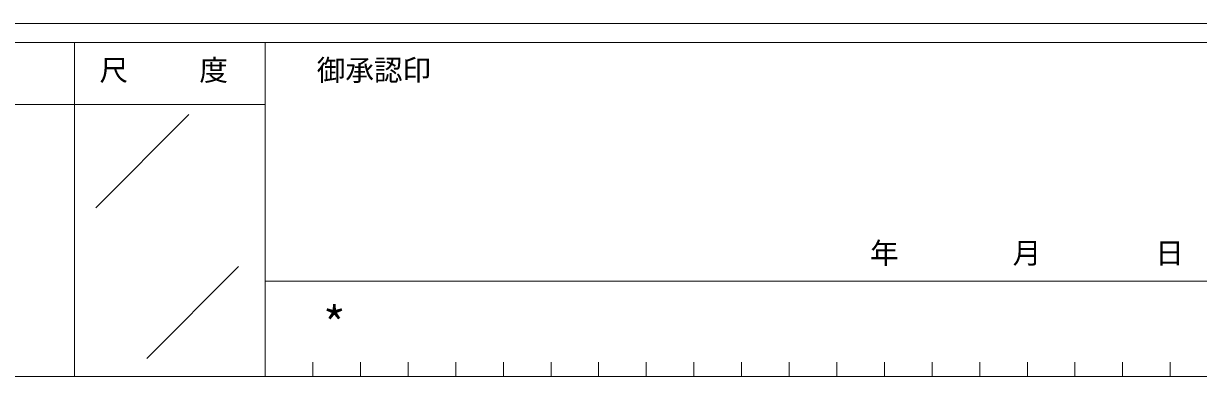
# Model space of a CAD drawing. Units: millimetres, scale not verified. Extents: x -41262 to 41888, y -7064 to 7244.
# Drawn here: x 15503 to 18587, y -7056 to -6131 of the extents above; entities that cross this region are included whole.
import ezdxf
from ezdxf.enums import TextEntityAlignment as Align

# ---------------------------------------------------------------- set-up
doc = ezdxf.new("R2010")
doc.units = ezdxf.units.MM
doc.header["$LTSCALE"] = 29
doc.layers.add('0-2_YKK_ZWAK', color=3, linetype='Continuous', lineweight=18)
doc.layers.add('0-3_YKK_11', color=7, linetype='Continuous', lineweight=9)
doc.styles.add('ＭＳ ゴシック', font='')
doc.styles.get('ＭＳ ゴシック').set_extended_font_data('MS Gothic')

msp = doc.modelspace()

# ---------------------------------------------------------------- linework, layer by layer
at = {"layer": '0-2_YKK_ZWAK'}
for p, q in [((20412.52, -6131.25), (912.52, -6131.25)), ((15637.52, -6181.25), (15637.52, -7056.25)), ((16137.52, -6181.25), (15637.52, -6181.25)), ((18718.77, -6181.25), (16137.52, -6181.25)), ((16137.52, -6181.25), (16137.52, -7056.25)), ((15637.52, -6343.75), (13912.52, -6343.75)), ((15637.52, -6343.75), (16137.52, -6343.75)), ((15692.74, -6614.48), (15937.57, -6369.65)), ((15826.65, -7008.72), (16067.21, -6768.17)), ((16137.52, -6806.25), (18718.77, -6806.25)), ((16262.52, -7018.75), (16262.52, -7056.25)), ((16387.52, -7018.75), (16387.52, -7056.25)), ((16512.52, -7018.75), (16512.52, -7056.25)), ((16637.52, -7018.75), (16637.52, -7056.25)), ((16762.52, -7018.75), (16762.52, -7056.25)), ((16887.52, -7018.75), (16887.52, -7056.25)), ((17012.52, -7018.75), (17012.52, -7056.25)), ((17137.52, -7018.75), (17137.52, -7056.25)), ((17262.52, -7018.75), (17262.52, -7056.25)), ((17387.52, -7018.75), (17387.52, -7056.25)), ((17512.52, -7018.75), (17512.52, -7056.25)), ((17637.52, -7018.75), (17637.52, -7056.25)), ((17762.52, -7018.75), (17762.52, -7056.25)), ((17887.52, -7018.75), (17887.52, -7056.25)), ((18012.52, -7018.75), (18012.52, -7056.25)), ((18137.52, -7018.75), (18137.52, -7056.25)), ((18262.52, -7018.75), (18262.52, -7056.25)), ((18387.52, -7018.75), (18387.52, -7056.25)), ((18512.52, -7018.75), (18512.52, -7056.25)), ((13912.52, -7056.25), (15637.52, -7056.25)), ((15637.52, -7056.25), (16137.52, -7056.25)), ((16137.52, -7056.25), (18718.77, -7056.25))]:
    msp.add_line(p, q, dxfattribs=at)
msp.add_lwpolyline([(15637.52, -6181.25), (13912.52, -6181.25), (13912.52, -7056.25)], dxfattribs=at)

# ---------------------------------------------------------------- texts
at = {"layer": '0-2_YKK_ZWAK', "style": 'ＭＳ ゴシック'}
for s, p in [('尺     度', (15702.72, -6297.38)), ('御承認印', (16272.92, -6297.38)), ('年        月        日', (17724.74, -6776.79))]:
    msp.add_text(s, height=54.99, dxfattribs=at).set_placement(p, align=Align.BOTTOM_LEFT)
at = {"layer": '0-3_YKK_11', "style": 'ＭＳ ゴシック'}
msp.add_text('*', height=91.64, dxfattribs=at).set_placement((16287.74, -6993.01), align=Align.BOTTOM_LEFT)

doc.saveas('drawing.dxf')
